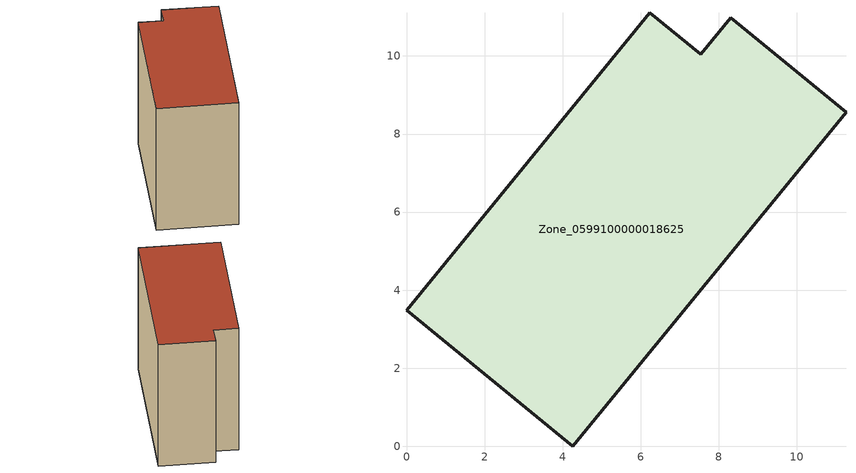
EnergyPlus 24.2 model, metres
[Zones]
Zone_0599100000018625
 floor ground (C_G): 0,3.49 6.23,11.11 7.54,10.04 8.31,10.98 11.26,8.55 4.26,0 z0
 wall outside (C_F): 6.23,11.11 0,3.49 4.26,0 11.26,8.55 8.31,10.98 7.54,10.04 6.23,11.11 z0:9.93
 roof outside (C_R): 11.26,8.55 8.31,10.98 7.54,10.04 6.23,11.11 0,3.49 4.26,0 z9.93
[BUILDING]
Pand.0599100000018625: North Axis=0; Terrain=City; Loads Convergence Tolerance Value=0.04; Temperature Convergence Tolerance Value=0.4; Solar Distribution=FullExterior; Maximum Number of Warmup Days=25; Minimum Number of Warmup Days=1
[Site:Location]
Rotterdam.The.Hague.AP_ZH_NLD Design_Conditions: Latitude=51.96; Longitude=4.45; Time Zone=1; Elevation=-4.5
[SITE:GROUNDTEMPERATURE:BUILDINGSURFACE]
18, 18, 18, 18, 18, 18, 18, 18, 18, 18, 18, 18
[MATERIAL] Thermal Absorptance=0.9; Solar Absorptance=0.7; Visible Absorptance=0.7
Name | Roughness | Thickness | Conductivity | Density | Specific Heat
G.TI.1946 | MediumSmooth | 0.15 | 1 | 540 | 1210
F.TI.1946 | Rough | 0.3 | 0.857143 | 1920 | 840
R.TI.1946 | MediumRough | 0.2 | 0.1 | 1500 | 1000
[CONSTRUCTION]
C_G: G.TI.1946
C_F: F.TI.1946
C_R: R.TI.1946
[ZONE]
Zone_0599100000018625: Type=1; Multiplier=1; Ceiling Height=Autocalculate; Volume=Autocalculate; Floor Area=autocalculate; Part of Total Floor Area=Yes
[ZONEINFILTRATION:DESIGNFLOWRATE]
Infil_Zone_0599100000018625: Zone or ZoneList or Space or SpaceList=Zone_0599100000018625; Schedule=AlwaysOn; Design Flow Rate Calculation Method=Flow/Area; Flow Rate per Floor Area=0.003; Constant Term Coefficient=1; Temperature Term Coefficient=0; Velocity Term Coefficient=0; Velocity Squared Term Coefficient=0
[HVACTEMPLATE:ZONE:IDEALLOADSAIRSYSTEM]
Zone_0599100000018625: Maximum Heating Supply Air Temperature=50; Minimum Cooling Supply Air Temperature=13; Maximum Heating Supply Air Humidity Ratio=0.0156; Minimum Cooling Supply Air Humidity Ratio=0.0077; Heating Limit=NoLimit; Cooling Limit=NoLimit; Dehumidification Control Type=ConstantSensibleHeatRatio; Cooling Sensible Heat Ratio=0.7; Dehumidification Setpoint=60; Humidification Control Type=None; Humidification Setpoint=30; Outdoor Air Method=None; Outdoor Air Flow Rate per Person=0.00944; Outdoor Air Flow Rate per Zone Floor Area=0; Outdoor Air Flow Rate per Zone=0; Demand Controlled Ventilation Type=None; Outdoor Air Economizer Type=NoEconomizer; Heat Recovery Type=None; Sensible Heat Recovery Effectiveness=0.7; Latent Heat Recovery Effectiveness=0.65
[ZONECONTROL:THERMOSTAT]
ThermostatControl_Zone_0599100000018625: Zone or ZoneList=Zone_0599100000018625; Control Type Schedule=DualSetpointControlType; Control 1=Thermostat_Zone_0599100000018625; Temperature Difference Between Cutout And Setpoint=0
[THERMOSTATSETPOINT:DUALSETPOINT]
Thermostat_Zone_0599100000018625: Heating Setpoint Temperature Schedule=HeatingSetpoint_Zone_0599100000018625; Cooling Setpoint Temperature Schedule=CoolingSetpoint_Zone_0599100000018625
[SCHEDULE:COMPACT]
HeatingSetpoint_Zone_0599100000018625: Through: 12/31, For: AllDays, Until: 24:00, 21
CoolingSetpoint_Zone_0599100000018625: Through: 12/31, For: AllDays, Until: 24:00, 24
DualSetpointControlType: Through: 12/31, For: AllDays, Until: 24:00, 4
AlwaysOn: Through: 12/31, For: AllDays, Until: 24:00, 1
